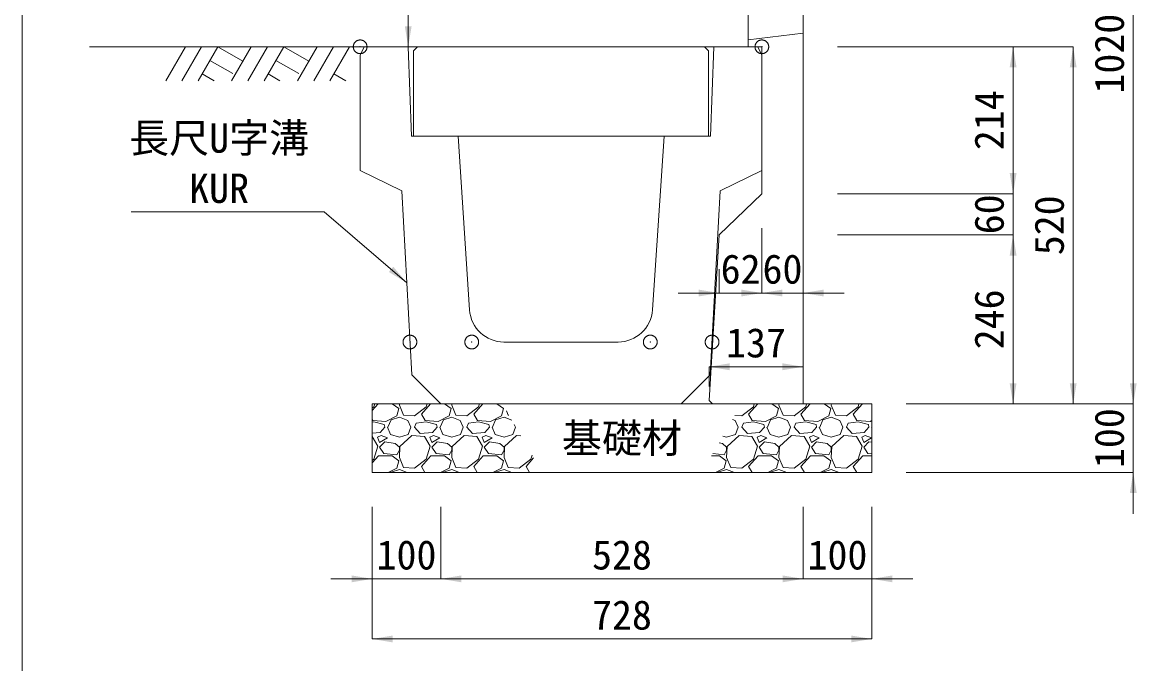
# Model space of a CAD drawing. Units: millimetres at full size, sheet at 1:40. Extents: x 206103 to 244503, y 883348 to 903496.
# Drawn here: x 232503 to 234126, y 900070 to 901004 of the extents above; entities that cross this region are included whole.
import ezdxf
from ezdxf.enums import TextEntityAlignment as Align

# ---------------------------------------------------------------- set-up
doc = ezdxf.new("R2010")
doc.units = ezdxf.units.MM
doc.header["$LTSCALE"] = 40
doc.header["$PDMODE"] = 32
doc.header["$PDSIZE"] = 20
doc.linetypes.add('DASHED', pattern=[7.5, 6, -1.5])
doc.linetypes.add('USER1', pattern=[28.575, 19.05, -3.175, 3.175, -3.175])
for name, color, linetype, lineweight in [('0_2', 7, 'Continuous', 20), ('パネックスKUR', 2, 'Continuous', 20), ('図枠', 5, 'Continuous', 13), ('基礎材', 7, 'Continuous', 15), ('寸法線', 7, 'Continuous', 13), ('引出線', 4, 'Continuous', 13), ('本体', 2, 'Continuous', 13), ('補助線', 8, 'USER1', 13), ('ﾊｯﾁﾝｸﾞ', 7, 'Continuous', 5)]:
    doc.layers.add(name, color=color, linetype=linetype, lineweight=lineweight)
doc.styles.add('ＭＳ ゴシック', font='')
doc.styles.get('ＭＳ ゴシック').set_extended_font_data('MS Gothic')

# ---------------------------------------------------------------- blocks, each defined once
blk = doc.blocks.new('filled_arrow')
at = {"color": 0, "linetype": 'Continuous', "lineweight": -2}
blk.add_solid([(7.5, 1.25), (0, 0), (7.5, -1.25)], dxfattribs=at)

msp = doc.modelspace()

# ---------------------------------------------------------------- linework, layer by layer
at = {"layer": '0_2'}
msp.add_line((233001.21, 900968.33), (232601.21, 900968.33), dxfattribs=at)
at = {"layer": 'パネックスKUR'}
for p, q in [((233560.21, 901463.33), (233560.21, 900968.33)), ((233640.21, 901468.33), (233640.21, 900448.33)), ((233580.21, 900968.33), (233560.21, 900968.33)), ((233580.21, 900968.33), (233580.21, 900754.33)), ((233580.21, 900754.33), (233518.21, 900694.33)), ((233518.21, 900694.33), (233503.51, 900453.32)), ((233508.21, 900448.33), (233503.51, 900453.32)), ((233640.21, 900448.33), (233508.21, 900448.33))]:
    msp.add_line(p, q, dxfattribs=at)
at = {"layer": 'パネックスKUR', "linetype": 'DASHED', "lineweight": 9}
msp.add_line((233560.21, 900978.33), (233640.21, 900988.33), dxfattribs=at)
at = {"layer": '図枠'}
msp.add_line((232503.21, 903148.33), (232503.21, 883348.33), dxfattribs=at)
at = {"layer": '基礎材'}
for p, q in [((233012.71, 900448.33), (233740.25, 900448.33)), ((233012.71, 900448.33), (233012.71, 900348.33)), ((233740.25, 900448.33), (233740.25, 900348.33)), ((233012.71, 900348.33), (233740.25, 900348.33))]:
    msp.add_line(p, q, dxfattribs=at)
at = {"layer": '寸法線'}
for p, q in [((233065.21, 900968.33), (233065.21, 901468.33)), ((234121.05, 900448.33), (234121.05, 901468.33)), ((233510.21, 900968.33), (233065.21, 900968.33)), ((233690.21, 900968.33), (234033.55, 900968.33)), ((233690.21, 900968.33), (233946.05, 900968.33)), ((233946.05, 900968.33), (233946.05, 900754.33)), ((234033.55, 900968.33), (234033.55, 900448.33)), ((233946.05, 900814.33), (233946.05, 900634.33)), ((233690.21, 900754.33), (233946.05, 900754.33)), ((233690.21, 900754.33), (233946.05, 900754.33)), ((233580.21, 900704.33), (233580.21, 900609.71)), ((233580.21, 900704.33), (233580.21, 900609.71)), ((233640.21, 900704.33), (233640.21, 900609.71)), ((233690.21, 900694.33), (233946.05, 900694.33)), ((233690.21, 900694.33), (233946.05, 900694.33)), ((233946.05, 900694.33), (233946.05, 900448.33)), ((233518.21, 900644.33), (233518.21, 900609.71)), ((233640.21, 900609.71), (233458.21, 900609.71)), ((233520.21, 900609.71), (233700.21, 900609.71)), ((233503.21, 900502.32), (233640.21, 900502.32)), ((233503.21, 900473.33), (233503.21, 900502.32)), ((233640.21, 900473.33), (233640.21, 900502.32)), ((234121.05, 900508.33), (234121.05, 900288.33)), ((233790.25, 900448.33), (234121.05, 900448.33)), ((233790.25, 900448.33), (234033.55, 900448.33)), ((233790.25, 900448.33), (233946.05, 900448.33)), ((233790.25, 900448.33), (234121.05, 900448.33)), ((233790.25, 900348.33), (234121.05, 900348.33)), ((233012.71, 900298.33), (233012.71, 900193.39)), ((233012.71, 900298.33), (233012.71, 900105.89)), ((233112.71, 900298.33), (233112.71, 900193.39)), ((233112.71, 900298.33), (233112.71, 900193.39)), ((233640.25, 900298.33), (233640.25, 900193.39)), ((233640.25, 900298.33), (233640.25, 900193.39)), ((233740.25, 900298.33), (233740.25, 900193.39)), ((233740.25, 900298.33), (233740.25, 900105.89)), ((232952.71, 900193.39), (233172.71, 900193.39)), ((233112.71, 900193.39), (233640.25, 900193.39)), ((233580.25, 900193.39), (233800.25, 900193.39)), ((233740.25, 900105.89), (233012.71, 900105.89))]:
    msp.add_line(p, q, dxfattribs=at)
at = {"layer": '引出線'}
msp.add_lwpolyline([(233063, 900624.6), (232942.79, 900728.06), (232661.96, 900728.06)], dxfattribs=at)
at = {"layer": '本体'}
for p, q in [((233001.21, 900968.33), (232995.21, 900956.33)), ((233001.21, 900968.33), (233065.21, 900968.33)), ((233065.21, 900968.33), (233070.21, 900838.33)), ((233510.21, 900968.33), (233505.21, 900838.33)), ((233574.21, 900968.33), (233510.21, 900968.33)), ((233574.21, 900968.33), (233580.21, 900956.33)), ((232995.21, 900788.33), (232995.21, 900956.33)), ((233580.21, 900788.33), (233580.21, 900956.33)), ((233070.21, 900838.33), (233137.71, 900838.33)), ((233137.71, 900838.33), (233154.59, 900585)), ((233437.71, 900838.33), (233420.82, 900585)), ((233505.21, 900838.33), (233437.71, 900838.33)), ((233055.71, 900758.47), (232995.21, 900788.33)), ((233519.71, 900758.47), (233580.21, 900788.33)), ((233055.71, 900758.47), (233070.3, 900490.74)), ((233519.71, 900758.47), (233505.11, 900490.74)), ((233204.48, 900538.33), (233370.93, 900538.33)), ((233112.71, 900448.33), (233070.3, 900490.74)), ((233462.71, 900448.33), (233505.11, 900490.74)), ((233112.71, 900448.33), (233462.71, 900448.33))]:
    msp.add_line(p, q, dxfattribs=at)
at = {"layer": '本体', "lineweight": 20}
msp.add_lwpolyline([(233072.71, 900838.33), (233072.71, 900962.33), (233078.71, 900968.33), (233496.71, 900968.33), (233502.71, 900962.33), (233502.71, 900838.33)], close=True, dxfattribs=at)
at = {"layer": '本体'}
for centre, start, end in [((233204.48, 900588.33), 183.81407, 270), ((233370.93, 900588.33), 270, 356.18593)]:
    msp.add_arc(centre, 50, start, end, dxfattribs=at)
at = {"layer": '補助線'}
for p in [(232995.21, 900968.33), (233580.21, 900968.33), (233067.71, 900538.33), (233157.71, 900538.33), (233417.71, 900538.33), (233507.71, 900538.33)]:
    msp.add_point(p, dxfattribs=at)
at = {"layer": 'ﾊｯﾁﾝｸﾞ', "lineweight": 9}
for p, q in [((232740.65, 900968.33), (232712, 900918.71)), ((232764.27, 900968.33), (232735.62, 900918.71)), ((232787.89, 900968.33), (232759.24, 900918.71)), ((232787.89, 900968.33), (232824.46, 900947.22)), ((232836.65, 900968.33), (232808, 900918.71)), ((232860.27, 900968.33), (232831.62, 900918.71)), ((232883.89, 900968.33), (232855.24, 900918.71)), ((232883.89, 900968.33), (232920.46, 900947.22)), ((232932.65, 900968.33), (232904, 900918.71)), ((232956.27, 900968.33), (232927.62, 900918.71)), ((232979.89, 900968.33), (232951.24, 900918.71)), ((232776.47, 900948.55), (232809.88, 900929.26)), ((232872.47, 900948.55), (232905.88, 900929.26)), ((232765.05, 900928.76), (232782.46, 900918.71)), ((232861.05, 900928.76), (232878.46, 900918.71)), ((232957.05, 900928.76), (232974.46, 900918.71))]:
    msp.add_line(p, q, dxfattribs=at)
at = {"layer": 'ﾊｯﾁﾝｸﾞ'}
for p, q in [((233012.71, 900438.39), (233021.65, 900448.33)), ((233012.71, 900442.22), (233015.01, 900444)), ((233015.01, 900444), (233016.39, 900448.33)), ((233042.03, 900448.33), (233051.58, 900441.71)), ((233051.58, 900441.71), (233048.54, 900431.05)), ((233052.44, 900448.33), (233052.35, 900446.29)), ((233052.35, 900446.29), (233058.44, 900431.81)), ((233074.44, 900431.05), (233091.21, 900444)), ((233084.35, 900433.33), (233097.85, 900448.33)), ((233089.68, 900424.19), (233084.35, 900433.33)), ((233091.21, 900444), (233092.59, 900448.33)), ((233118.23, 900448.33), (233127.78, 900441.71)), ((233127.78, 900441.71), (233124.74, 900431.05)), ((233128.64, 900448.33), (233128.55, 900446.29)), ((233128.55, 900446.29), (233134.64, 900431.81)), ((233150.64, 900431.05), (233167.41, 900444)), ((233160.55, 900433.33), (233174.05, 900448.33)), ((233165.88, 900424.19), (233160.55, 900433.33)), ((233167.41, 900444), (233168.79, 900448.33)), ((233194.43, 900448.33), (233203.98, 900441.71)), ((233203.98, 900441.71), (233200.94, 900431.05)), ((233208.09, 900438.34), (233210.84, 900431.81)), ((233551.03, 900431.05), (233567.79, 900444)), ((233560.93, 900433.33), (233574.43, 900448.33)), ((233566.27, 900424.19), (233560.93, 900433.33)), ((233567.79, 900444), (233569.18, 900448.33)), ((233594.81, 900448.33), (233604.37, 900441.71)), ((233604.37, 900441.71), (233601.32, 900431.05)), ((233605.23, 900448.33), (233605.13, 900446.29)), ((233605.13, 900446.29), (233611.23, 900431.81)), ((233627.23, 900431.05), (233643.99, 900444)), ((233637.13, 900433.33), (233650.63, 900448.33)), ((233642.47, 900424.19), (233637.13, 900433.33)), ((233643.99, 900444), (233645.38, 900448.33)), ((233671.01, 900448.33), (233680.57, 900441.71)), ((233680.57, 900441.71), (233677.52, 900431.05)), ((233681.43, 900448.33), (233681.33, 900446.29)), ((233681.33, 900446.29), (233687.43, 900431.81)), ((233703.43, 900431.05), (233720.19, 900444)), ((233713.33, 900433.33), (233726.83, 900448.33)), ((233718.67, 900424.19), (233713.33, 900433.33)), ((233720.19, 900444), (233721.58, 900448.33)), ((233013.48, 900424.19), (233012.71, 900425.52)), ((233015.01, 900421.9), (233012.71, 900421.66)), ((233032.53, 900422.66), (233013.48, 900424.19)), ((233030.25, 900418.09), (233015.01, 900421.9)), ((233031.01, 900414.28), (233030.25, 900418.09)), ((233048.54, 900431.05), (233032.53, 900422.66)), ((233035.58, 900414.28), (233040.15, 900424.95)), ((233040.15, 900424.95), (233052.35, 900428.76)), ((233052.35, 900428.76), (233064.54, 900424.19)), ((233058.44, 900431.81), (233074.44, 900431.05)), ((233064.54, 900424.19), (233069.11, 900414.28)), ((233074.44, 900414.28), (233076.73, 900420.38)), ((233091.21, 900421.9), (233076.73, 900420.38)), ((233108.73, 900422.66), (233089.68, 900424.19)), ((233106.45, 900418.09), (233091.21, 900421.9)), ((233107.21, 900414.28), (233106.45, 900418.09)), ((233124.74, 900431.05), (233108.73, 900422.66)), ((233111.78, 900414.28), (233116.35, 900424.95)), ((233116.35, 900424.95), (233128.55, 900428.76)), ((233128.55, 900428.76), (233140.74, 900424.19)), ((233134.64, 900431.81), (233150.64, 900431.05)), ((233140.74, 900424.19), (233145.31, 900414.28)), ((233150.64, 900414.28), (233152.93, 900420.38)), ((233167.41, 900421.9), (233152.93, 900420.38)), ((233184.93, 900422.66), (233165.88, 900424.19)), ((233182.65, 900418.09), (233167.41, 900421.9)), ((233183.41, 900414.28), (233182.65, 900418.09)), ((233200.94, 900431.05), (233184.93, 900422.66)), ((233187.98, 900414.28), (233192.55, 900424.95)), ((233192.55, 900424.95), (233204.75, 900428.76)), ((233204.75, 900428.76), (233216.08, 900424.51)), ((233210.84, 900431.81), (233211.89, 900431.76)), ((233219.63, 900418.35), (233221.51, 900414.28)), ((233537.48, 900425.55), (233541.12, 900424.19)), ((233540.93, 900431.53), (233551.03, 900431.05)), ((233541.12, 900424.19), (233545.69, 900414.28)), ((233551.03, 900414.28), (233553.31, 900420.38)), ((233567.79, 900421.9), (233553.31, 900420.38)), ((233585.32, 900422.66), (233566.27, 900424.19)), ((233583.03, 900418.09), (233567.79, 900421.9)), ((233583.79, 900414.28), (233583.03, 900418.09)), ((233601.32, 900431.05), (233585.32, 900422.66)), ((233588.37, 900414.28), (233592.94, 900424.95)), ((233592.94, 900424.95), (233605.13, 900428.76)), ((233605.13, 900428.76), (233617.32, 900424.19)), ((233611.23, 900431.81), (233627.23, 900431.05)), ((233617.32, 900424.19), (233621.89, 900414.28)), ((233627.23, 900414.28), (233629.51, 900420.38)), ((233643.99, 900421.9), (233629.51, 900420.38)), ((233661.52, 900422.66), (233642.47, 900424.19)), ((233659.23, 900418.09), (233643.99, 900421.9)), ((233659.99, 900414.28), (233659.23, 900418.09)), ((233677.52, 900431.05), (233661.52, 900422.66)), ((233664.57, 900414.28), (233669.14, 900424.95)), ((233669.14, 900424.95), (233681.33, 900428.76)), ((233681.33, 900428.76), (233693.52, 900424.19)), ((233687.43, 900431.81), (233703.43, 900431.05)), ((233693.52, 900424.19), (233698.09, 900414.28)), ((233703.43, 900414.28), (233705.71, 900420.38)), ((233720.19, 900421.9), (233705.71, 900420.38)), ((233737.72, 900422.66), (233718.67, 900424.19)), ((233735.43, 900418.09), (233720.19, 900421.9)), ((233736.19, 900414.28), (233735.43, 900418.09)), ((233740.25, 900423.99), (233737.72, 900422.66)), ((233024.15, 900406.66), (233012.71, 900405.67)), ((233012.72, 900400.57), (233012.71, 900400.57)), ((233021.1, 900386.85), (233012.72, 900400.57)), ((233025.68, 900402.09), (233020.34, 900399.8)), ((233031.01, 900414.28), (233024.15, 900406.66)), ((233034.82, 900399.04), (233025.68, 900402.09)), ((233034.82, 900414.28), (233039.39, 900403.61)), ((233039.39, 900403.61), (233052.35, 900399.8)), ((233052.35, 900399.8), (233065.3, 900403.61)), ((233070.63, 900402.09), (233053.11, 900386.09)), ((233065.3, 900403.61), (233069.11, 900414.28)), ((233088.92, 900400.57), (233070.63, 900402.09)), ((233082.83, 900405.14), (233074.44, 900414.28)), ((233100.35, 900406.66), (233082.83, 900405.14)), ((233097.3, 900386.85), (233088.92, 900400.57)), ((233101.88, 900402.09), (233096.54, 900399.8)), ((233107.21, 900414.28), (233100.35, 900406.66)), ((233111.02, 900399.04), (233101.88, 900402.09)), ((233111.02, 900414.28), (233115.59, 900403.61)), ((233115.59, 900403.61), (233128.55, 900399.8)), ((233128.55, 900399.8), (233141.5, 900403.61)), ((233146.83, 900402.09), (233129.31, 900386.09)), ((233141.5, 900403.61), (233145.31, 900414.28)), ((233165.12, 900400.57), (233146.83, 900402.09)), ((233159.03, 900405.14), (233150.64, 900414.28)), ((233176.55, 900406.66), (233159.03, 900405.14)), ((233173.5, 900386.85), (233165.12, 900400.57)), ((233178.08, 900402.09), (233172.74, 900399.8)), ((233183.41, 900414.28), (233176.55, 900406.66)), ((233187.22, 900399.04), (233178.08, 900402.09)), ((233187.22, 900414.28), (233191.79, 900403.61)), ((233191.79, 900403.61), (233204.75, 900399.8)), ((233204.75, 900399.8), (233217.7, 900403.61)), ((233223.03, 900402.09), (233205.51, 900386.09)), ((233217.7, 900403.61), (233221.51, 900414.28)), ((233229.32, 900401.57), (233223.03, 900402.09)), ((233523.54, 900401.39), (233528.93, 900399.8)), ((233528.93, 900399.8), (233541.88, 900403.61)), ((233547.22, 900402.09), (233529.69, 900386.09)), ((233541.88, 900403.61), (233545.69, 900414.28)), ((233565.51, 900400.57), (233547.22, 900402.09)), ((233559.41, 900405.14), (233551.03, 900414.28)), ((233576.94, 900406.66), (233559.41, 900405.14)), ((233573.89, 900386.85), (233565.51, 900400.57)), ((233578.46, 900402.09), (233573.13, 900399.8)), ((233583.79, 900414.28), (233576.94, 900406.66)), ((233587.6, 900399.04), (233578.46, 900402.09)), ((233587.6, 900414.28), (233592.18, 900403.61)), ((233592.18, 900403.61), (233605.13, 900399.8)), ((233605.13, 900399.8), (233618.08, 900403.61)), ((233623.42, 900402.09), (233605.89, 900386.09)), ((233618.08, 900403.61), (233621.89, 900414.28)), ((233641.71, 900400.57), (233623.42, 900402.09)), ((233635.61, 900405.14), (233627.23, 900414.28)), ((233653.14, 900406.66), (233635.61, 900405.14)), ((233650.09, 900386.85), (233641.71, 900400.57)), ((233654.66, 900402.09), (233649.33, 900399.8)), ((233659.99, 900414.28), (233653.14, 900406.66)), ((233663.8, 900399.04), (233654.66, 900402.09)), ((233663.8, 900414.28), (233668.38, 900403.61)), ((233668.38, 900403.61), (233681.33, 900399.8)), ((233681.33, 900399.8), (233694.28, 900403.61)), ((233699.62, 900402.09), (233682.09, 900386.09)), ((233694.28, 900403.61), (233698.09, 900414.28)), ((233717.91, 900400.57), (233699.62, 900402.09)), ((233711.81, 900405.14), (233703.43, 900414.28)), ((233729.34, 900406.66), (233711.81, 900405.14)), ((233726.29, 900386.85), (233717.91, 900400.57)), ((233730.86, 900402.09), (233725.53, 900399.8)), ((233736.19, 900414.28), (233729.34, 900406.66)), ((233740, 900399.04), (233730.86, 900402.09)), ((233740, 900414.28), (233740.25, 900413.7)), ((233015.01, 900367.8), (233021.1, 900386.85)), ((233020.34, 900399.8), (233023.39, 900392.18)), ((233023.39, 900392.18), (233034.82, 900399.04)), ((233031.01, 900392.95), (233023.39, 900385.33)), ((233023.39, 900385.33), (233029.49, 900376.18)), ((233046.25, 900390.66), (233031.01, 900392.95)), ((233052.35, 900385.33), (233046.25, 900390.66)), ((233053.11, 900386.09), (233052.35, 900370.09)), ((233052.35, 900380.75), (233052.35, 900385.33)), ((233091.21, 900367.8), (233097.3, 900386.85)), ((233096.54, 900399.8), (233099.59, 900392.18)), ((233099.59, 900392.18), (233111.02, 900399.04)), ((233107.21, 900392.95), (233099.59, 900385.33)), ((233099.59, 900385.33), (233105.69, 900376.18)), ((233122.45, 900390.66), (233107.21, 900392.95)), ((233128.55, 900385.33), (233122.45, 900390.66)), ((233129.31, 900386.09), (233128.55, 900370.09)), ((233128.55, 900380.75), (233128.55, 900385.33)), ((233167.41, 900367.8), (233173.5, 900386.85)), ((233172.74, 900399.8), (233175.79, 900392.18)), ((233175.79, 900392.18), (233187.22, 900399.04)), ((233183.41, 900392.95), (233175.79, 900385.33)), ((233175.79, 900385.33), (233181.89, 900376.18)), ((233198.65, 900390.66), (233183.41, 900392.95)), ((233204.75, 900385.33), (233198.65, 900390.66)), ((233205.51, 900386.09), (233204.75, 900370.09)), ((233204.75, 900380.75), (233204.75, 900385.33)), ((233522.83, 900390.66), (233517.78, 900391.42)), ((233528.93, 900385.33), (233522.83, 900390.66)), ((233529.69, 900386.09), (233528.93, 900370.09)), ((233528.93, 900380.75), (233528.93, 900385.33)), ((233567.79, 900367.8), (233573.89, 900386.85)), ((233573.13, 900399.8), (233576.17, 900392.18)), ((233576.17, 900392.18), (233587.6, 900399.04)), ((233583.79, 900392.95), (233576.17, 900385.33)), ((233576.17, 900385.33), (233582.27, 900376.18)), ((233599.03, 900390.66), (233583.79, 900392.95)), ((233605.13, 900385.33), (233599.03, 900390.66)), ((233605.89, 900386.09), (233605.13, 900370.09)), ((233605.13, 900380.75), (233605.13, 900385.33)), ((233643.99, 900367.8), (233650.09, 900386.85)), ((233649.33, 900399.8), (233652.37, 900392.18)), ((233652.37, 900392.18), (233663.8, 900399.04)), ((233659.99, 900392.95), (233652.37, 900385.33)), ((233652.37, 900385.33), (233658.47, 900376.18)), ((233675.23, 900390.66), (233659.99, 900392.95)), ((233681.33, 900385.33), (233675.23, 900390.66)), ((233682.09, 900386.09), (233681.33, 900370.09)), ((233681.33, 900380.75), (233681.33, 900385.33)), ((233720.19, 900367.8), (233726.29, 900386.85)), ((233725.53, 900399.8), (233728.57, 900392.18)), ((233728.57, 900392.18), (233740, 900399.04)), ((233736.19, 900392.95), (233728.57, 900385.33)), ((233728.57, 900385.33), (233734.67, 900376.18)), ((233740.25, 900392.34), (233736.19, 900392.95)), ((233012.71, 900362.19), (233021.87, 900372.37)), ((233021.87, 900372.37), (233041.68, 900372.37)), ((233029.49, 900376.18), (233048.54, 900373.9)), ((233041.68, 900372.37), (233051.58, 900365.51)), ((233048.54, 900373.9), (233052.35, 900380.75)), ((233052.35, 900370.09), (233058.44, 900355.61)), ((233084.35, 900357.13), (233098.07, 900372.37)), ((233098.07, 900372.37), (233117.88, 900372.37)), ((233105.69, 900376.18), (233124.74, 900373.9)), ((233117.88, 900372.37), (233127.78, 900365.51)), ((233124.74, 900373.9), (233128.55, 900380.75)), ((233128.55, 900370.09), (233134.64, 900355.61)), ((233160.55, 900357.13), (233174.27, 900372.37)), ((233174.27, 900372.37), (233194.08, 900372.37)), ((233181.89, 900376.18), (233200.94, 900373.9)), ((233194.08, 900372.37), (233203.98, 900365.51)), ((233200.94, 900373.9), (233204.75, 900380.75)), ((233204.75, 900370.09), (233210.84, 900355.61)), ((233236.75, 900357.13), (233247.85, 900369.47)), ((233243.61, 900367.8), (233245.47, 900373.61)), ((233506.78, 900372.37), (233518.26, 900372.37)), ((233508.79, 900375.86), (233525.12, 900373.9)), ((233518.26, 900372.37), (233528.17, 900365.51)), ((233525.12, 900373.9), (233528.93, 900380.75)), ((233528.93, 900370.09), (233535.03, 900355.61)), ((233560.93, 900357.13), (233574.65, 900372.37)), ((233574.65, 900372.37), (233594.46, 900372.37)), ((233582.27, 900376.18), (233601.32, 900373.9)), ((233594.46, 900372.37), (233604.37, 900365.51)), ((233601.32, 900373.9), (233605.13, 900380.75)), ((233605.13, 900370.09), (233611.23, 900355.61)), ((233637.13, 900357.13), (233650.85, 900372.37)), ((233650.85, 900372.37), (233670.66, 900372.37)), ((233658.47, 900376.18), (233677.52, 900373.9)), ((233670.66, 900372.37), (233680.57, 900365.51)), ((233677.52, 900373.9), (233681.33, 900380.75)), ((233681.33, 900370.09), (233687.43, 900355.61)), ((233713.33, 900357.13), (233727.05, 900372.37)), ((233727.05, 900372.37), (233740.25, 900372.37)), ((233734.67, 900376.18), (233740.25, 900375.51)), ((233012.71, 900366.02), (233015.01, 900367.8)), ((233048.54, 900354.85), (233036.1, 900348.33)), ((233040.15, 900348.75), (233052.35, 900352.56)), ((233051.58, 900365.51), (233048.54, 900354.85)), ((233052.35, 900352.56), (233063.63, 900348.33)), ((233058.44, 900355.61), (233074.44, 900354.85)), ((233074.44, 900354.85), (233091.21, 900367.8)), ((233089.49, 900348.33), (233084.35, 900357.13)), ((233124.74, 900354.85), (233112.3, 900348.33)), ((233116.35, 900348.75), (233128.55, 900352.56)), ((233127.78, 900365.51), (233124.74, 900354.85)), ((233128.55, 900352.56), (233139.83, 900348.33)), ((233134.64, 900355.61), (233150.64, 900354.85)), ((233150.64, 900354.85), (233167.41, 900367.8)), ((233165.69, 900348.33), (233160.55, 900357.13)), ((233200.94, 900354.85), (233188.5, 900348.33)), ((233192.55, 900348.75), (233204.75, 900352.56)), ((233203.98, 900365.51), (233200.94, 900354.85)), ((233204.75, 900352.56), (233216.03, 900348.33)), ((233210.84, 900355.61), (233226.84, 900354.85)), ((233226.84, 900354.85), (233243.61, 900367.8)), ((233241.89, 900348.33), (233236.75, 900357.13)), ((233525.12, 900354.85), (233512.68, 900348.33)), ((233516.74, 900348.75), (233528.93, 900352.56)), ((233528.17, 900365.51), (233525.12, 900354.85)), ((233528.93, 900352.56), (233540.21, 900348.33)), ((233535.03, 900355.61), (233551.03, 900354.85)), ((233551.03, 900354.85), (233567.79, 900367.8)), ((233566.07, 900348.33), (233560.93, 900357.13)), ((233601.32, 900354.85), (233588.88, 900348.33)), ((233592.94, 900348.75), (233605.13, 900352.56)), ((233604.37, 900365.51), (233601.32, 900354.85)), ((233605.13, 900352.56), (233616.41, 900348.33)), ((233611.23, 900355.61), (233627.23, 900354.85)), ((233627.23, 900354.85), (233643.99, 900367.8)), ((233642.27, 900348.33), (233637.13, 900357.13)), ((233677.52, 900354.85), (233665.08, 900348.33)), ((233669.14, 900348.75), (233681.33, 900352.56)), ((233680.57, 900365.51), (233677.52, 900354.85)), ((233681.33, 900352.56), (233692.61, 900348.33)), ((233687.43, 900355.61), (233703.43, 900354.85)), ((233703.43, 900354.85), (233720.19, 900367.8)), ((233718.47, 900348.33), (233713.33, 900357.13)), ((233013.29, 900348.33), (233012.71, 900349.32)), ((233039.98, 900348.33), (233040.15, 900348.75)), ((233116.18, 900348.33), (233116.35, 900348.75)), ((233192.38, 900348.33), (233192.55, 900348.75)), ((233516.56, 900348.33), (233516.74, 900348.75)), ((233592.76, 900348.33), (233592.94, 900348.75)), ((233668.96, 900348.33), (233669.14, 900348.75))]:
    msp.add_line(p, q, dxfattribs=at)

# ---------------------------------------------------------------- block references
at = {"layer": '寸法線', "xscale": 4, "yscale": 4}
for p, rotation in [((233065.21, 900968.33), 90), ((233946.05, 900968.33), 270), ((234033.55, 900968.33), 270), ((233946.05, 900754.33), 90), ((233946.05, 900754.33), 90), ((233946.05, 900694.33), 270), ((233946.05, 900694.33), 270), ((233518.21, 900609.71), 180), ((233580.21, 900609.71), 180), ((233640.21, 900502.32), 180), ((233946.05, 900448.33), 90), ((234033.55, 900448.33), 90), ((234121.05, 900448.33), 90), ((234121.05, 900448.33), 90), ((234121.05, 900348.33), 270), ((233012.71, 900193.39), 180), ((233640.25, 900193.39), 180), ((233640.25, 900193.39), 180), ((233740.25, 900105.89), 180)]:
    msp.add_blockref('filled_arrow', p, dxfattribs=dict(at, rotation=rotation))
for p in [(233580.21, 900609.71), (233640.21, 900609.71), (233503.21, 900502.32), (233112.71, 900193.39), (233112.71, 900193.39), (233740.25, 900193.39), (233012.71, 900105.89)]:
    msp.add_blockref('filled_arrow', p, dxfattribs=at)
at = {"layer": '引出線', "xscale": 4, "yscale": 4, "rotation": 139.3}
msp.add_blockref('filled_arrow', (233063, 900624.6), dxfattribs=at)

# ---------------------------------------------------------------- texts
at = {"layer": '寸法線', "style": 'ＭＳ ゴシック'}
for s, p in [('1020', (234086.05, 900958.33)), ('214', (233911.05, 900861.33)), ('60', (233911.05, 900724.33)), ('520', (233998.55, 900708.33)), ('246', (233911.05, 900571.33)), ('100', (234086.05, 900398.33))]:
    msp.add_text(s, height=42.72, rotation=90, dxfattribs=at).set_placement(p, align=Align.MIDDLE_CENTER)
for s, p in [('62', (233549.21, 900644.71)), ('60', (233610.21, 900644.71)), ('137', (233571.71, 900537.32)), ('基礎材', (233376.48, 900398.33)), ('100', (233062.71, 900228.39)), ('528', (233376.48, 900228.39)), ('100', (233690.25, 900228.39)), ('728', (233376.48, 900140.89))]:
    msp.add_text(s, height=42.72, dxfattribs=at).set_placement(p, align=Align.MIDDLE_CENTER)
at = {"layer": '引出線', "style": 'ＭＳ ゴシック'}
for s, p in [('長尺U字溝', (232658.76, 900801.3)), ('KUR', (232746.17, 900728.17))]:
    msp.add_text(s, height=42.72, dxfattribs=at).set_placement(p, align=Align.BOTTOM_LEFT)

doc.saveas('drawing.dxf')
